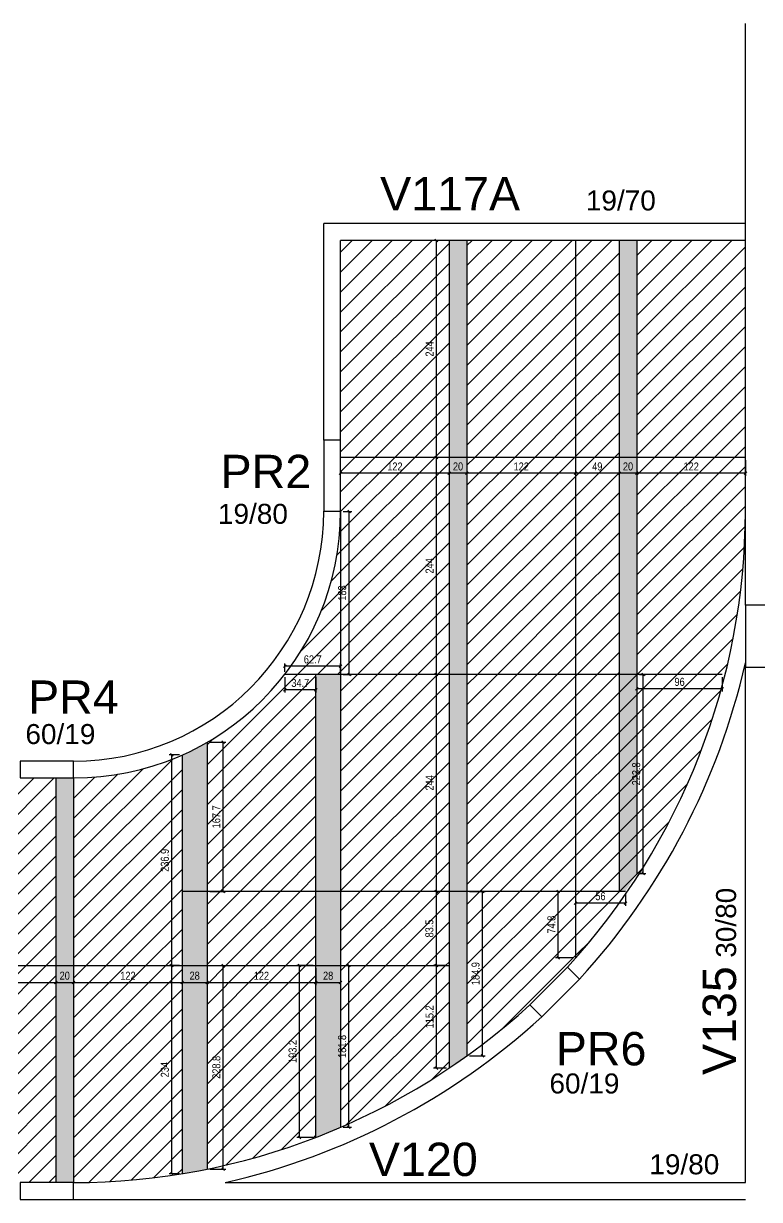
# Model space of a CAD drawing. Extents: x 1137 to 6709, y 1202 to 4823.
# Drawn here: x 4008 to 4835, y 2471 to 3793 of the extents above; entities that cross this region are included whole.
import ezdxf

# ---------------------------------------------------------------- set-up
doc = ezdxf.new("R2010")
doc.units = 0
for name, color, linetype in [('216', 7, 'Continuous'), ('220', 4, 'Continuous'), ('Painéis', 200, 'Continuous'), ('Pilares', 5, 'Continuous'), ('VIGA', 3, 'Continuous')]:
    doc.layers.add(name, color=color, linetype=linetype)
doc.layers.add('Hachura', color=251, linetype='Continuous', lineweight=9)
doc.layers.add('REAPROVEITAMENTO', color=251, linetype='Continuous', lineweight=9)
doc.styles.add('COTA TECNICA-50', font='techl___.ttf', dxfattribs={"height": 9})
doc.styles.get("Standard").update_dxf_attribs({"font": 'arial.ttf'})
doc.dimstyles.new('COTA PAINEL-50', dxfattribs={"dimtxt": 9, "dimasz": 3, "dimexe": 3, "dimexo": 3, "dimgap": 3, "dimtad": 1, "dimdec": 1, "dimzin": 12, "dimdsep": 46, "dimtxsty": 'COTA TECNICA-50', "dimblk1": 'OBLIQUE', "dimblk2": 'OBLIQUE', "dimsah": 1, "dimcen": 0.9, "dimclrd": 4, "dimclre": 4, "dimclrt": 240, "dimadec": 1, "dimazin": 3, "dimtfac": 1, "dimtdec": 1, "dimtmove": 0, "dimatfit": 3, "dimfxl": 1, "dimtolj": 1, "dimtzin": 12, "dimarcsym": 0})
pattern_1 = [(45, (3784.961, 2889.085), (-11.22532, 11.22532), [])]

# ---------------------------------------------------------------- blocks, each defined once
blk = doc.blocks.new('_Oblique')
at = {"color": 0, "linetype": 'ByBlock', "lineweight": -2}
blk.add_line((-0.5, -0.5), (0.5, 0.5), dxfattribs=at)
blk = doc.blocks.new('*D22')
at = {"color": 4, "lineweight": -2, "transparency": 16777216}
blk.add_line((3922.7, 2714.8), (4044.7, 2714.8), dxfattribs=at)
at = {"layer": 'Defpoints', "color": 0, "transparency": 16777216}
for p in [(3922.7, 2714.8), (4044.7, 2714.8), (4044.7, 2714.8)]:
    blk.add_point(p, dxfattribs=at)
at = {"color": 4, "lineweight": -2, "transparency": 16777216, "xscale": 3, "yscale": 3, "zscale": 3, "rotation": 180}
blk.add_blockref('_Oblique', (3922.7, 2714.8), dxfattribs=at)
at = {"color": 4, "lineweight": -2, "transparency": 16777216, "xscale": 3, "yscale": 3, "zscale": 3}
blk.add_blockref('_Oblique', (4044.7, 2714.8), dxfattribs=at)
at = {"color": 240, "transparency": 16777216, "insert": (3983.7, 2722.4), "char_height": 9, "attachment_point": 5, "style": 'COTA TECNICA-50'}
blk.add_mtext('\\A1;122', dxfattribs=at)
blk = doc.blocks.new('*D23')
at = {"color": 4, "lineweight": -2, "transparency": 16777216}
blk.add_line((4044.7, 2714.8), (4064.7, 2714.8), dxfattribs=at)
at = {"layer": 'Defpoints', "color": 0, "transparency": 16777216}
for p in [(4044.7, 2714.8), (4064.7, 2714.8), (4064.7, 2714.8)]:
    blk.add_point(p, dxfattribs=at)
at = {"color": 4, "lineweight": -2, "transparency": 16777216, "xscale": 3, "yscale": 3, "zscale": 3, "rotation": 180}
blk.add_blockref('_Oblique', (4044.7, 2714.8), dxfattribs=at)
at = {"color": 4, "lineweight": -2, "transparency": 16777216, "xscale": 3, "yscale": 3, "zscale": 3}
blk.add_blockref('_Oblique', (4064.7, 2714.8), dxfattribs=at)
at = {"color": 240, "transparency": 16777216, "insert": (4054.7, 2722.4), "char_height": 9, "attachment_point": 5, "style": 'COTA TECNICA-50'}
blk.add_mtext('\\A1;20', dxfattribs=at)
blk = doc.blocks.new('*D64')
at = {"color": 4, "lineweight": -2, "transparency": 16777216}
for p, q in [((4697.7, 3302.3), (4697.7, 3284.5)), ((4819.7, 3302.3), (4819.7, 3284.5)), ((4819.7, 3287.5), (4697.7, 3287.5))]:
    blk.add_line(p, q, dxfattribs=at)
at = {"layer": 'Defpoints', "color": 0, "transparency": 16777216}
for p in [(4697.7, 3305.3), (4819.7, 3305.3), (4697.7, 3287.5)]:
    blk.add_point(p, dxfattribs=at)
at = {"color": 4, "lineweight": -2, "transparency": 16777216, "xscale": 3, "yscale": 3, "zscale": 3, "rotation": 180}
blk.add_blockref('_Oblique', (4697.7, 3287.5), dxfattribs=at)
at = {"color": 4, "lineweight": -2, "transparency": 16777216, "xscale": 3, "yscale": 3, "zscale": 3}
blk.add_blockref('_Oblique', (4819.7, 3287.5), dxfattribs=at)
at = {"color": 240, "transparency": 16777216, "insert": (4758.7, 3295.1), "char_height": 9, "attachment_point": 5, "style": 'COTA TECNICA-50'}
blk.add_mtext('\\A1;122', dxfattribs=at)
blk = doc.blocks.new('*D65')
at = {"color": 4, "lineweight": -2, "transparency": 16777216}
for p, q in [((4697.7, 3302.3), (4697.7, 3284.5)), ((4697.7, 3287.5), (4677.7, 3287.5))]:
    blk.add_line(p, q, dxfattribs=at)
at = {"layer": 'Defpoints', "color": 0, "transparency": 16777216}
for p in [(4697.7, 3305.3), (4677.7, 3287.5), (4677.7, 3287.5)]:
    blk.add_point(p, dxfattribs=at)
at = {"color": 4, "lineweight": -2, "transparency": 16777216, "xscale": 3, "yscale": 3, "zscale": 3, "rotation": 180}
blk.add_blockref('_Oblique', (4677.7, 3287.5), dxfattribs=at)
at = {"color": 4, "lineweight": -2, "transparency": 16777216, "xscale": 3, "yscale": 3, "zscale": 3}
blk.add_blockref('_Oblique', (4697.7, 3287.5), dxfattribs=at)
at = {"color": 240, "transparency": 16777216, "insert": (4687.7, 3295.1), "char_height": 9, "attachment_point": 5, "style": 'COTA TECNICA-50'}
blk.add_mtext('\\A1;20', dxfattribs=at)
blk = doc.blocks.new('*D66')
at = {"color": 4, "lineweight": -2, "transparency": 16777216}
blk.add_line((4486.7, 3287.5), (4364.7, 3287.5), dxfattribs=at)
at = {"layer": 'Defpoints', "color": 0, "transparency": 16777216}
for p in [(4364.7, 3287.5), (4364.7, 3287.5), (4486.7, 3287.5)]:
    blk.add_point(p, dxfattribs=at)
at = {"color": 4, "lineweight": -2, "transparency": 16777216, "xscale": 3, "yscale": 3, "zscale": 3, "rotation": 180}
blk.add_blockref('_Oblique', (4364.7, 3287.5), dxfattribs=at)
at = {"color": 4, "lineweight": -2, "transparency": 16777216, "xscale": 3, "yscale": 3, "zscale": 3}
blk.add_blockref('_Oblique', (4486.7, 3287.5), dxfattribs=at)
at = {"color": 240, "transparency": 16777216, "insert": (4425.7, 3295.1), "char_height": 9, "attachment_point": 5, "style": 'COTA TECNICA-50'}
blk.add_mtext('\\A1;122', dxfattribs=at)
blk = doc.blocks.new('*D50')
at = {"color": 4, "lineweight": -2, "transparency": 16777216}
for p, q in [((4697.7, 3058.3), (4697.7, 3042.2)), ((4793.7, 3058.3), (4793.7, 3042.2)), ((4793.7, 3045.2), (4697.7, 3045.2))]:
    blk.add_line(p, q, dxfattribs=at)
at = {"layer": 'Defpoints', "color": 0, "transparency": 16777216}
for p in [(4697.7, 3061.3), (4793.7, 3061.3), (4697.7, 3045.2)]:
    blk.add_point(p, dxfattribs=at)
at = {"color": 4, "lineweight": -2, "transparency": 16777216, "xscale": 3, "yscale": 3, "zscale": 3, "rotation": 180}
blk.add_blockref('_Oblique', (4697.7, 3045.2), dxfattribs=at)
at = {"color": 4, "lineweight": -2, "transparency": 16777216, "xscale": 3, "yscale": 3, "zscale": 3}
blk.add_blockref('_Oblique', (4793.7, 3045.2), dxfattribs=at)
at = {"color": 240, "transparency": 16777216, "insert": (4745.7, 3052.8), "char_height": 9, "attachment_point": 5, "style": 'COTA TECNICA-50'}
blk.add_mtext('\\A1;96', dxfattribs=at)
blk = doc.blocks.new('*D61')
at = {"color": 4, "lineweight": -2, "transparency": 16777216}
for p, q in [((4367.7, 3244.3), (4377.2, 3244.3)), ((4374.2, 3061.3), (4374.2, 3244.3)), ((4367.7, 3061.3), (4377.2, 3061.3))]:
    blk.add_line(p, q, dxfattribs=at)
at = {"layer": 'Defpoints', "color": 0, "transparency": 16777216}
for p in [(4364.7, 3244.3), (4374.2, 3244.3), (4364.7, 3061.3)]:
    blk.add_point(p, dxfattribs=at)
at = {"color": 4, "lineweight": -2, "transparency": 16777216, "xscale": 3, "yscale": 3, "zscale": 3}
for p, rotation in [((4374.2, 3244.3), 90), ((4374.2, 3061.3), 270)]:
    blk.add_blockref('_Oblique', p, dxfattribs=dict(at, rotation=rotation))
at = {"color": 240, "transparency": 16777216, "insert": (4366.5, 3152.8), "char_height": 9, "attachment_point": 5, "rotation": 90, "style": 'COTA TECNICA-50'}
blk.add_mtext('\\A1;183', dxfattribs=at)
blk = doc.blocks.new('*D62')
at = {"color": 4, "lineweight": -2, "transparency": 16777216}
for p, q in [((4302, 3064.3), (4302, 3073.5)), ((4364.7, 3070.5), (4302, 3070.5)), ((4364.7, 3064.3), (4364.7, 3073.5))]:
    blk.add_line(p, q, dxfattribs=at)
at = {"layer": 'Defpoints', "color": 0, "transparency": 16777216}
for p in [(4302, 3070.5), (4302, 3061.3), (4364.7, 3061.3)]:
    blk.add_point(p, dxfattribs=at)
at = {"color": 4, "lineweight": -2, "transparency": 16777216, "xscale": 3, "yscale": 3, "zscale": 3, "rotation": 180}
blk.add_blockref('_Oblique', (4302, 3070.5), dxfattribs=at)
at = {"color": 4, "lineweight": -2, "transparency": 16777216, "xscale": 3, "yscale": 3, "zscale": 3}
blk.add_blockref('_Oblique', (4364.7, 3070.5), dxfattribs=at)
at = {"color": 240, "transparency": 16777216, "insert": (4333.4, 3078.1), "char_height": 9, "attachment_point": 5, "style": 'COTA TECNICA-50'}
blk.add_mtext('\\A1;62.7', dxfattribs=at)
blk = doc.blocks.new('*D63')
at = {"color": 4, "lineweight": -2, "transparency": 16777216}
for p, q in [((4302, 3058.3), (4302, 3040.9)), ((4336.7, 3058.3), (4336.7, 3040.9)), ((4336.7, 3043.9), (4302, 3043.9))]:
    blk.add_line(p, q, dxfattribs=at)
at = {"layer": 'Defpoints', "color": 0, "transparency": 16777216}
for p in [(4302, 3061.3), (4336.7, 3061.3), (4302, 3043.9)]:
    blk.add_point(p, dxfattribs=at)
at = {"color": 4, "lineweight": -2, "transparency": 16777216, "xscale": 3, "yscale": 3, "zscale": 3, "rotation": 180}
blk.add_blockref('_Oblique', (4302, 3043.9), dxfattribs=at)
at = {"color": 4, "lineweight": -2, "transparency": 16777216, "xscale": 3, "yscale": 3, "zscale": 3}
blk.add_blockref('_Oblique', (4336.7, 3043.9), dxfattribs=at)
at = {"color": 240, "transparency": 16777216, "insert": (4319.4, 3051.6), "char_height": 9, "attachment_point": 5, "style": 'COTA TECNICA-50'}
blk.add_mtext('\\A1;34.7', dxfattribs=at)
blk = doc.blocks.new('*D44')
at = {"color": 4, "lineweight": -2, "transparency": 16777216}
for p, q in [((4628.7, 3302.3), (4628.7, 3284.5)), ((4677.7, 3302.3), (4677.7, 3284.5)), ((4677.7, 3287.5), (4628.7, 3287.5))]:
    blk.add_line(p, q, dxfattribs=at)
at = {"layer": 'Defpoints', "color": 0, "transparency": 16777216}
for p in [(4628.7, 3305.3), (4677.7, 3305.3), (4628.7, 3287.5)]:
    blk.add_point(p, dxfattribs=at)
at = {"color": 4, "lineweight": -2, "transparency": 16777216, "xscale": 3, "yscale": 3, "zscale": 3, "rotation": 180}
blk.add_blockref('_Oblique', (4628.7, 3287.5), dxfattribs=at)
at = {"color": 4, "lineweight": -2, "transparency": 16777216, "xscale": 3, "yscale": 3, "zscale": 3}
blk.add_blockref('_Oblique', (4677.7, 3287.5), dxfattribs=at)
at = {"color": 240, "transparency": 16777216, "insert": (4653.2, 3295.1), "char_height": 9, "attachment_point": 5, "style": 'COTA TECNICA-50'}
blk.add_mtext('\\A1;49', dxfattribs=at)
blk = doc.blocks.new('*D45')
at = {"color": 4, "lineweight": -2, "transparency": 16777216}
for p, q in [((4506.7, 3302.3), (4506.7, 3284.5)), ((4628.7, 3302.3), (4628.7, 3284.5)), ((4628.7, 3287.5), (4506.7, 3287.5))]:
    blk.add_line(p, q, dxfattribs=at)
at = {"layer": 'Defpoints', "color": 0, "transparency": 16777216}
for p in [(4506.7, 3305.3), (4628.7, 3305.3), (4506.7, 3287.5)]:
    blk.add_point(p, dxfattribs=at)
at = {"color": 4, "lineweight": -2, "transparency": 16777216, "xscale": 3, "yscale": 3, "zscale": 3, "rotation": 180}
blk.add_blockref('_Oblique', (4506.7, 3287.5), dxfattribs=at)
at = {"color": 4, "lineweight": -2, "transparency": 16777216, "xscale": 3, "yscale": 3, "zscale": 3}
blk.add_blockref('_Oblique', (4628.7, 3287.5), dxfattribs=at)
at = {"color": 240, "transparency": 16777216, "insert": (4567.7, 3295.1), "char_height": 9, "attachment_point": 5, "style": 'COTA TECNICA-50'}
blk.add_mtext('\\A1;122', dxfattribs=at)
blk = doc.blocks.new('*D46')
at = {"color": 4, "lineweight": -2, "transparency": 16777216}
for p, q in [((4486.7, 3302.3), (4486.7, 3284.5)), ((4506.7, 3302.3), (4506.7, 3284.5)), ((4506.7, 3287.5), (4486.7, 3287.5))]:
    blk.add_line(p, q, dxfattribs=at)
at = {"layer": 'Defpoints', "color": 0, "transparency": 16777216}
for p in [(4486.7, 3305.3), (4506.7, 3305.3), (4486.7, 3287.5)]:
    blk.add_point(p, dxfattribs=at)
at = {"color": 4, "lineweight": -2, "transparency": 16777216, "xscale": 3, "yscale": 3, "zscale": 3, "rotation": 180}
blk.add_blockref('_Oblique', (4486.7, 3287.5), dxfattribs=at)
at = {"color": 4, "lineweight": -2, "transparency": 16777216, "xscale": 3, "yscale": 3, "zscale": 3}
blk.add_blockref('_Oblique', (4506.7, 3287.5), dxfattribs=at)
at = {"color": 240, "transparency": 16777216, "insert": (4496.7, 3295.1), "char_height": 9, "attachment_point": 5, "style": 'COTA TECNICA-50'}
blk.add_mtext('\\A1;20', dxfattribs=at)
blk = doc.blocks.new('*D47')
at = {"color": 4, "lineweight": -2, "transparency": 16777216}
for p, q in [((4483.7, 2733.8), (4469.3, 2733.8)), ((4472.3, 2618.5), (4472.3, 2733.8)), ((4483.7, 2618.5), (4469.3, 2618.5))]:
    blk.add_line(p, q, dxfattribs=at)
at = {"layer": 'Defpoints', "color": 0, "transparency": 16777216}
for p in [(4472.3, 2733.8), (4486.7, 2733.8), (4486.7, 2618.5)]:
    blk.add_point(p, dxfattribs=at)
at = {"color": 4, "lineweight": -2, "transparency": 16777216, "xscale": 3, "yscale": 3, "zscale": 3}
for p, rotation in [((4472.3, 2733.8), 90), ((4472.3, 2618.5), 270)]:
    blk.add_blockref('_Oblique', p, dxfattribs=dict(at, rotation=rotation))
at = {"color": 240, "transparency": 16777216, "insert": (4464.7, 2676.2), "char_height": 9, "attachment_point": 5, "rotation": 90, "style": 'COTA TECNICA-50'}
blk.add_mtext('\\A1;115.2', dxfattribs=at)
blk = doc.blocks.new('*D56')
at = {"color": 4, "lineweight": -2, "transparency": 16777216}
for p, q in [((4483.7, 2817.3), (4469.3, 2817.3)), ((4472.3, 2733.8), (4472.3, 2817.3)), ((4483.7, 2733.8), (4469.3, 2733.8))]:
    blk.add_line(p, q, dxfattribs=at)
at = {"layer": 'Defpoints', "color": 0, "transparency": 16777216}
for p in [(4472.3, 2817.3), (4486.7, 2817.3), (4486.7, 2733.8)]:
    blk.add_point(p, dxfattribs=at)
at = {"color": 4, "lineweight": -2, "transparency": 16777216, "xscale": 3, "yscale": 3, "zscale": 3}
for p, rotation in [((4472.3, 2817.3), 90), ((4472.3, 2733.8), 270)]:
    blk.add_blockref('_Oblique', p, dxfattribs=dict(at, rotation=rotation))
at = {"color": 240, "transparency": 16777216, "insert": (4464.5, 2775.5), "char_height": 9, "attachment_point": 5, "rotation": 90, "style": 'COTA TECNICA-50'}
blk.add_mtext('\\A1;83.5', dxfattribs=at)
blk = doc.blocks.new('*D57')
at = {"color": 4, "lineweight": -2, "transparency": 16777216}
for p, q in [((4483.7, 3061.3), (4469.3, 3061.3)), ((4472.3, 2817.3), (4472.3, 3061.3)), ((4483.7, 2817.3), (4469.3, 2817.3))]:
    blk.add_line(p, q, dxfattribs=at)
at = {"layer": 'Defpoints', "color": 0, "transparency": 16777216}
for p in [(4472.3, 3061.3), (4486.7, 3061.3), (4486.7, 2817.3)]:
    blk.add_point(p, dxfattribs=at)
at = {"color": 4, "lineweight": -2, "transparency": 16777216, "xscale": 3, "yscale": 3, "zscale": 3}
for p, rotation in [((4472.3, 3061.3), 90), ((4472.3, 2817.3), 270)]:
    blk.add_blockref('_Oblique', p, dxfattribs=dict(at, rotation=rotation))
at = {"color": 240, "transparency": 16777216, "insert": (4464.7, 2939.3), "char_height": 9, "attachment_point": 5, "rotation": 90, "style": 'COTA TECNICA-50'}
blk.add_mtext('\\A1;244', dxfattribs=at)
blk = doc.blocks.new('*D58')
at = {"color": 4, "lineweight": -2, "transparency": 16777216}
for p, q in [((4483.7, 3305.3), (4469.3, 3305.3)), ((4472.3, 3061.3), (4472.3, 3305.3)), ((4483.7, 3061.3), (4469.3, 3061.3))]:
    blk.add_line(p, q, dxfattribs=at)
at = {"layer": 'Defpoints', "color": 0, "transparency": 16777216}
for p in [(4472.3, 3305.3), (4486.7, 3305.3), (4486.7, 3061.3)]:
    blk.add_point(p, dxfattribs=at)
at = {"color": 4, "lineweight": -2, "transparency": 16777216, "xscale": 3, "yscale": 3, "zscale": 3}
for p, rotation in [((4472.3, 3305.3), 90), ((4472.3, 3061.3), 270)]:
    blk.add_blockref('_Oblique', p, dxfattribs=dict(at, rotation=rotation))
at = {"color": 240, "transparency": 16777216, "insert": (4464.7, 3183.3), "char_height": 9, "attachment_point": 5, "rotation": 90, "style": 'COTA TECNICA-50'}
blk.add_mtext('\\A1;244', dxfattribs=at)
blk = doc.blocks.new('*D59')
at = {"color": 4, "lineweight": -2, "transparency": 16777216}
for p, q in [((4483.7, 3549.3), (4469.3, 3549.3)), ((4472.3, 3305.3), (4472.3, 3549.3)), ((4483.7, 3305.3), (4469.3, 3305.3))]:
    blk.add_line(p, q, dxfattribs=at)
at = {"layer": 'Defpoints', "color": 0, "transparency": 16777216}
for p in [(4472.3, 3549.3), (4486.7, 3549.3), (4486.7, 3305.3)]:
    blk.add_point(p, dxfattribs=at)
at = {"color": 4, "lineweight": -2, "transparency": 16777216, "xscale": 3, "yscale": 3, "zscale": 3}
for p, rotation in [((4472.3, 3549.3), 90), ((4472.3, 3305.3), 270)]:
    blk.add_blockref('_Oblique', p, dxfattribs=dict(at, rotation=rotation))
at = {"color": 240, "transparency": 16777216, "insert": (4464.7, 3427.3), "char_height": 9, "attachment_point": 5, "rotation": 90, "style": 'COTA TECNICA-50'}
blk.add_mtext('\\A1;244', dxfattribs=at)
blk = doc.blocks.new('*D60')
at = {"color": 4, "lineweight": -2, "transparency": 16777216}
for p, q in [((4628.7, 2814.3), (4628.7, 2801.2)), ((4684.7, 2804.2), (4628.7, 2804.2)), ((4684.7, 2814.3), (4684.7, 2801.2))]:
    blk.add_line(p, q, dxfattribs=at)
at = {"layer": 'Defpoints', "color": 0, "transparency": 16777216}
for p in [(4628.7, 2817.3), (4684.7, 2817.3), (4628.7, 2804.2)]:
    blk.add_point(p, dxfattribs=at)
at = {"color": 4, "lineweight": -2, "transparency": 16777216, "xscale": 3, "yscale": 3, "zscale": 3, "rotation": 180}
blk.add_blockref('_Oblique', (4628.7, 2804.2), dxfattribs=at)
at = {"color": 4, "lineweight": -2, "transparency": 16777216, "xscale": 3, "yscale": 3, "zscale": 3}
blk.add_blockref('_Oblique', (4684.7, 2804.2), dxfattribs=at)
at = {"color": 240, "transparency": 16777216, "insert": (4656.7, 2811.8), "char_height": 9, "attachment_point": 5, "style": 'COTA TECNICA-50'}
blk.add_mtext('\\A1;56', dxfattribs=at)
blk = doc.blocks.new('*D51')
at = {"color": 4, "lineweight": -2, "transparency": 16777216}
for p, q in [((4625.7, 2817.3), (4606.3, 2817.3)), ((4609.3, 2742.5), (4609.3, 2817.3)), ((4625.7, 2742.5), (4606.3, 2742.5))]:
    blk.add_line(p, q, dxfattribs=at)
at = {"layer": 'Defpoints', "color": 0, "transparency": 16777216}
for p in [(4609.3, 2817.3), (4628.7, 2817.3), (4628.7, 2742.5)]:
    blk.add_point(p, dxfattribs=at)
at = {"color": 4, "lineweight": -2, "transparency": 16777216, "xscale": 3, "yscale": 3, "zscale": 3}
for p, rotation in [((4609.3, 2817.3), 90), ((4609.3, 2742.5), 270)]:
    blk.add_blockref('_Oblique', p, dxfattribs=dict(at, rotation=rotation))
at = {"color": 240, "transparency": 16777216, "insert": (4601.7, 2779.9), "char_height": 9, "attachment_point": 5, "rotation": 90, "style": 'COTA TECNICA-50'}
blk.add_mtext('\\A1;74.8', dxfattribs=at)
blk = doc.blocks.new('*D52')
at = {"color": 4, "lineweight": -2, "transparency": 16777216}
for p, q in [((4700.7, 3061.3), (4707.6, 3061.3)), ((4704.6, 2837.4), (4704.6, 3061.3)), ((4700.7, 2837.4), (4707.6, 2837.4))]:
    blk.add_line(p, q, dxfattribs=at)
at = {"layer": 'Defpoints', "color": 0, "transparency": 16777216}
for p in [(4697.7, 3061.3), (4704.6, 3061.3), (4697.7, 2837.4)]:
    blk.add_point(p, dxfattribs=at)
at = {"color": 4, "lineweight": -2, "transparency": 16777216, "xscale": 3, "yscale": 3, "zscale": 3}
for p, rotation in [((4704.6, 3061.3), 90), ((4704.6, 2837.4), 270)]:
    blk.add_blockref('_Oblique', p, dxfattribs=dict(at, rotation=rotation))
at = {"color": 240, "transparency": 16777216, "insert": (4696.9, 2949.4), "char_height": 9, "attachment_point": 5, "rotation": 90, "style": 'COTA TECNICA-50'}
blk.add_mtext('\\A1;223.8', dxfattribs=at)
blk = doc.blocks.new('*D53')
at = {"color": 4, "lineweight": -2, "transparency": 16777216}
for p, q in [((4509.7, 2817.3), (4527, 2817.3)), ((4524, 2632.4), (4524, 2817.3)), ((4509.7, 2632.4), (4527, 2632.4))]:
    blk.add_line(p, q, dxfattribs=at)
at = {"layer": 'Defpoints', "color": 0, "transparency": 16777216}
for p in [(4506.7, 2817.3), (4524, 2817.3), (4506.7, 2632.4)]:
    blk.add_point(p, dxfattribs=at)
at = {"color": 4, "lineweight": -2, "transparency": 16777216, "xscale": 3, "yscale": 3, "zscale": 3}
for p, rotation in [((4524, 2817.3), 90), ((4524, 2632.4), 270)]:
    blk.add_blockref('_Oblique', p, dxfattribs=dict(at, rotation=rotation))
at = {"color": 240, "transparency": 16777216, "insert": (4516.4, 2724.8), "char_height": 9, "attachment_point": 5, "rotation": 90, "style": 'COTA TECNICA-50'}
blk.add_mtext('\\A1;184.9', dxfattribs=at)
blk = doc.blocks.new('*D54')
at = {"color": 4, "lineweight": -2, "transparency": 16777216}
for p, q in [((4367.7, 2733.8), (4377.1, 2733.8)), ((4374.1, 2552), (4374.1, 2733.8)), ((4367.7, 2552), (4377.1, 2552))]:
    blk.add_line(p, q, dxfattribs=at)
at = {"layer": 'Defpoints', "color": 0, "transparency": 16777216}
for p in [(4364.7, 2733.8), (4374.1, 2733.8), (4364.7, 2552)]:
    blk.add_point(p, dxfattribs=at)
at = {"color": 4, "lineweight": -2, "transparency": 16777216, "xscale": 3, "yscale": 3, "zscale": 3}
for p, rotation in [((4374.1, 2733.8), 90), ((4374.1, 2552), 270)]:
    blk.add_blockref('_Oblique', p, dxfattribs=dict(at, rotation=rotation))
at = {"color": 240, "transparency": 16777216, "insert": (4366.5, 2642.9), "char_height": 9, "attachment_point": 5, "rotation": 90, "style": 'COTA TECNICA-50'}
blk.add_mtext('\\A1;181.8', dxfattribs=at)
blk = doc.blocks.new('*D55')
at = {"color": 4, "lineweight": -2, "transparency": 16777216}
for p, q in [((4333.7, 2733.8), (4315.5, 2733.8)), ((4318.5, 2540.6), (4318.5, 2733.8)), ((4333.7, 2540.6), (4315.5, 2540.6))]:
    blk.add_line(p, q, dxfattribs=at)
at = {"layer": 'Defpoints', "color": 0, "transparency": 16777216}
for p in [(4318.5, 2733.8), (4336.7, 2733.8), (4336.7, 2540.6)]:
    blk.add_point(p, dxfattribs=at)
at = {"color": 4, "lineweight": -2, "transparency": 16777216, "xscale": 3, "yscale": 3, "zscale": 3}
for p, rotation in [((4318.5, 2733.8), 90), ((4318.5, 2540.6), 270)]:
    blk.add_blockref('_Oblique', p, dxfattribs=dict(at, rotation=rotation))
at = {"color": 240, "transparency": 16777216, "insert": (4310.8, 2637.2), "char_height": 9, "attachment_point": 5, "rotation": 90, "style": 'COTA TECNICA-50'}
blk.add_mtext('\\A1;193.2', dxfattribs=at)
blk = doc.blocks.new('*D48')
at = {"color": 4, "lineweight": -2, "transparency": 16777216}
for p, q in [((4217.7, 2733.8), (4235.7, 2733.8)), ((4232.7, 2504.9), (4232.7, 2733.8)), ((4217.7, 2504.9), (4235.7, 2504.9))]:
    blk.add_line(p, q, dxfattribs=at)
at = {"layer": 'Defpoints', "color": 0, "transparency": 16777216}
for p in [(4214.7, 2733.8), (4232.7, 2733.8), (4214.7, 2504.9)]:
    blk.add_point(p, dxfattribs=at)
at = {"color": 4, "lineweight": -2, "transparency": 16777216, "xscale": 3, "yscale": 3, "zscale": 3}
for p, rotation in [((4232.7, 2733.8), 90), ((4232.7, 2504.9), 270)]:
    blk.add_blockref('_Oblique', p, dxfattribs=dict(at, rotation=rotation))
at = {"color": 240, "transparency": 16777216, "insert": (4225.1, 2619.4), "char_height": 9, "attachment_point": 5, "rotation": 90, "style": 'COTA TECNICA-50'}
blk.add_mtext('\\A1;228.8', dxfattribs=at)
blk = doc.blocks.new('*D49')
at = {"color": 4, "lineweight": -2, "transparency": 16777216}
for p, q in [((4183.7, 2733.8), (4171.9, 2733.8)), ((4174.9, 2499.8), (4174.9, 2733.8)), ((4183.7, 2499.8), (4171.9, 2499.8))]:
    blk.add_line(p, q, dxfattribs=at)
at = {"layer": 'Defpoints', "color": 0, "transparency": 16777216}
for p in [(4174.9, 2733.8), (4186.7, 2733.8), (4186.7, 2499.8)]:
    blk.add_point(p, dxfattribs=at)
at = {"color": 4, "lineweight": -2, "transparency": 16777216, "xscale": 3, "yscale": 3, "zscale": 3}
for p, rotation in [((4174.9, 2733.8), 90), ((4174.9, 2499.8), 270)]:
    blk.add_blockref('_Oblique', p, dxfattribs=dict(at, rotation=rotation))
at = {"color": 240, "transparency": 16777216, "insert": (4167.2, 2616.8), "char_height": 9, "attachment_point": 5, "rotation": 90, "style": 'COTA TECNICA-50'}
blk.add_mtext('\\A1;234', dxfattribs=at)
blk = doc.blocks.new('*D67')
at = {"color": 4, "lineweight": -2, "transparency": 16777216}
for p, q in [((4064.7, 2730.8), (4064.7, 2711.8)), ((4186.7, 2730.8), (4186.7, 2711.8)), ((4064.7, 2714.8), (4186.7, 2714.8))]:
    blk.add_line(p, q, dxfattribs=at)
at = {"layer": 'Defpoints', "color": 0, "transparency": 16777216}
for p in [(4064.7, 2733.8), (4186.7, 2733.8), (4186.7, 2714.8)]:
    blk.add_point(p, dxfattribs=at)
at = {"color": 4, "lineweight": -2, "transparency": 16777216, "xscale": 3, "yscale": 3, "zscale": 3, "rotation": 180}
blk.add_blockref('_Oblique', (4064.7, 2714.8), dxfattribs=at)
at = {"color": 4, "lineweight": -2, "transparency": 16777216, "xscale": 3, "yscale": 3, "zscale": 3}
blk.add_blockref('_Oblique', (4186.7, 2714.8), dxfattribs=at)
at = {"color": 240, "transparency": 16777216, "insert": (4125.7, 2722.4), "char_height": 9, "attachment_point": 5, "style": 'COTA TECNICA-50'}
blk.add_mtext('\\A1;122', dxfattribs=at)
blk = doc.blocks.new('*D68')
at = {"color": 4, "lineweight": -2, "transparency": 16777216}
for p, q in [((4186.7, 2730.8), (4186.7, 2711.8)), ((4214.7, 2730.8), (4214.7, 2711.8)), ((4186.7, 2714.8), (4214.7, 2714.8))]:
    blk.add_line(p, q, dxfattribs=at)
at = {"layer": 'Defpoints', "color": 0, "transparency": 16777216}
for p in [(4186.7, 2733.8), (4214.7, 2733.8), (4214.7, 2714.8)]:
    blk.add_point(p, dxfattribs=at)
at = {"color": 4, "lineweight": -2, "transparency": 16777216, "xscale": 3, "yscale": 3, "zscale": 3, "rotation": 180}
blk.add_blockref('_Oblique', (4186.7, 2714.8), dxfattribs=at)
at = {"color": 4, "lineweight": -2, "transparency": 16777216, "xscale": 3, "yscale": 3, "zscale": 3}
blk.add_blockref('_Oblique', (4214.7, 2714.8), dxfattribs=at)
at = {"color": 240, "transparency": 16777216, "insert": (4200.7, 2722.4), "char_height": 9, "attachment_point": 5, "style": 'COTA TECNICA-50'}
blk.add_mtext('\\A1;28', dxfattribs=at)
blk = doc.blocks.new('*D69')
at = {"color": 4, "lineweight": -2, "transparency": 16777216}
for p, q in [((4214.7, 2730.8), (4214.7, 2711.8)), ((4336.7, 2730.8), (4336.7, 2711.8)), ((4214.7, 2714.8), (4336.7, 2714.8))]:
    blk.add_line(p, q, dxfattribs=at)
at = {"layer": 'Defpoints', "color": 0, "transparency": 16777216}
for p in [(4214.7, 2733.8), (4336.7, 2733.8), (4336.7, 2714.8)]:
    blk.add_point(p, dxfattribs=at)
at = {"color": 4, "lineweight": -2, "transparency": 16777216, "xscale": 3, "yscale": 3, "zscale": 3, "rotation": 180}
blk.add_blockref('_Oblique', (4214.7, 2714.8), dxfattribs=at)
at = {"color": 4, "lineweight": -2, "transparency": 16777216, "xscale": 3, "yscale": 3, "zscale": 3}
blk.add_blockref('_Oblique', (4336.7, 2714.8), dxfattribs=at)
at = {"color": 240, "transparency": 16777216, "insert": (4275.7, 2722.4), "char_height": 9, "attachment_point": 5, "style": 'COTA TECNICA-50'}
blk.add_mtext('\\A1;122', dxfattribs=at)
blk = doc.blocks.new('*D70')
at = {"color": 4, "lineweight": -2, "transparency": 16777216}
for p, q in [((4336.7, 2730.8), (4336.7, 2711.8)), ((4364.7, 2730.8), (4364.7, 2711.8)), ((4336.7, 2714.8), (4364.7, 2714.8))]:
    blk.add_line(p, q, dxfattribs=at)
at = {"layer": 'Defpoints', "color": 0, "transparency": 16777216}
for p in [(4336.7, 2733.8), (4364.7, 2733.8), (4364.7, 2714.8)]:
    blk.add_point(p, dxfattribs=at)
at = {"color": 4, "lineweight": -2, "transparency": 16777216, "xscale": 3, "yscale": 3, "zscale": 3, "rotation": 180}
blk.add_blockref('_Oblique', (4336.7, 2714.8), dxfattribs=at)
at = {"color": 4, "lineweight": -2, "transparency": 16777216, "xscale": 3, "yscale": 3, "zscale": 3}
blk.add_blockref('_Oblique', (4364.7, 2714.8), dxfattribs=at)
at = {"color": 240, "transparency": 16777216, "insert": (4350.7, 2722.4), "char_height": 9, "attachment_point": 5, "style": 'COTA TECNICA-50'}
blk.add_mtext('\\A1;28', dxfattribs=at)
blk = doc.blocks.new('*D71')
at = {"color": 4, "lineweight": -2, "transparency": 16777216}
for p, q in [((4217.7, 2985), (4235.7, 2985)), ((4232.7, 2817.3), (4232.7, 2985)), ((4217.7, 2817.3), (4235.7, 2817.3))]:
    blk.add_line(p, q, dxfattribs=at)
at = {"layer": 'Defpoints', "color": 0, "transparency": 16777216}
for p in [(4214.7, 2985), (4232.7, 2985), (4214.7, 2817.3)]:
    blk.add_point(p, dxfattribs=at)
at = {"color": 4, "lineweight": -2, "transparency": 16777216, "xscale": 3, "yscale": 3, "zscale": 3}
for p, rotation in [((4232.7, 2985), 90), ((4232.7, 2817.3), 270)]:
    blk.add_blockref('_Oblique', p, dxfattribs=dict(at, rotation=rotation))
at = {"color": 240, "transparency": 16777216, "insert": (4225.1, 2901.1), "char_height": 9, "attachment_point": 5, "rotation": 90, "style": 'COTA TECNICA-50'}
blk.add_mtext('\\A1;167.7', dxfattribs=at)
blk = doc.blocks.new('*D72')
at = {"color": 4, "lineweight": -2, "transparency": 16777216}
for p, q in [((4183.7, 2970.7), (4171.9, 2970.7)), ((4174.9, 2733.8), (4174.9, 2970.7)), ((4183.7, 2733.8), (4171.9, 2733.8))]:
    blk.add_line(p, q, dxfattribs=at)
at = {"layer": 'Defpoints', "color": 0, "transparency": 16777216}
for p in [(4174.9, 2970.7), (4186.7, 2970.7), (4186.7, 2733.8)]:
    blk.add_point(p, dxfattribs=at)
at = {"color": 4, "lineweight": -2, "transparency": 16777216, "xscale": 3, "yscale": 3, "zscale": 3}
for p, rotation in [((4174.9, 2970.7), 90), ((4174.9, 2733.8), 270)]:
    blk.add_blockref('_Oblique', p, dxfattribs=dict(at, rotation=rotation))
at = {"color": 240, "transparency": 16777216, "insert": (4167.2, 2852.2), "char_height": 9, "attachment_point": 5, "rotation": 90, "style": 'COTA TECNICA-50'}
blk.add_mtext('\\A1;236.9', dxfattribs=at)

msp = doc.modelspace()

# ---------------------------------------------------------------- hatches: boundary and pattern name
at = {"layer": 'Hachura', "linetype": 'ByBlock'}
h = msp.add_hatch(color=256, dxfattribs=at)
h.dxf.hatch_style = 1
h.paths.add_polyline_path([(4697.69, 3305.27), (4677.69, 3305.27), (4677.69, 3549.27), (4697.69, 3549.27)])
h.paths.add_polyline_path([(4677.69, 3305.27), (4697.69, 3305.27), (4697.69, 3061.27), (4677.69, 3061.27)])
h.paths.add_polyline_path([(4677.69, 3061.27), (4697.69, 3061.27), (4697.69, 2837.45, -0.0073979), (4684.73, 2817.27), (4677.69, 2817.27)])
h.paths.add_polyline_path([(4506.69, 2632.42, -0.0080182), (4486.69, 2618.53), (4486.69, 2817.27), (4506.69, 2817.27)])
h.paths.add_polyline_path([(4506.69, 2817.27), (4486.69, 2817.27), (4486.69, 3061.27), (4506.69, 3061.27)])
h.paths.add_polyline_path([(4486.69, 3305.27), (4506.69, 3305.27), (4506.69, 3061.27), (4486.69, 3061.27)])
h.paths.add_polyline_path([(4486.69, 3549.27), (4506.69, 3549.27), (4506.69, 3305.27), (4486.69, 3305.27)])
h.paths.add_polyline_path([(4336.69, 3061.27), (4364.69, 3061.27), (4364.69, 2817.27), (4336.69, 2817.27)])
h.paths.add_polyline_path([(4364.69, 2733.77), (4336.69, 2733.77), (4336.69, 2817.27), (4364.69, 2817.27)])
h.paths.add_polyline_path([(4336.69, 2733.77), (4364.69, 2733.77), (4364.69, 2551.99, -0.0099598), (4336.69, 2540.55)])
h.paths.add_polyline_path([(4186.69, 2733.77), (4214.69, 2733.77), (4214.69, 2504.93, -0.0093742), (4186.69, 2499.79)])
h.paths.add_polyline_path([(4214.69, 2733.77), (4186.69, 2733.77), (4186.69, 2817.27), (4214.69, 2817.27)])
h.paths.add_polyline_path([(4214.69, 2817.27), (4186.69, 2817.27), (4186.69, 2970.7, 0.026205), (4214.69, 2984.97)])
h = msp.add_hatch(color=256, dxfattribs=at)
h.dxf.hatch_style = 1
h.paths.add_polyline_path([(4064.69, 2944.77), (4044.69, 2944.77), (4044.69, 2733.77), (4064.69, 2733.77)])
h.paths.add_polyline_path([(4044.69, 2489.77), (4064.69, 2489.77), (4064.69, 2733.77), (4044.69, 2733.77)])
at = {"layer": 'REAPROVEITAMENTO', "linetype": 'ByBlock'}
h = msp.add_hatch(dxfattribs=at)
h.set_pattern_fill('ANSI31', color=256, scale=5, style=2)
h.set_pattern_definition(pattern_1)
h.paths.add_polyline_path([(4486.69, 3549.29), (4364.69, 3549.29), (4364.69, 3324.79), (4364.69, 3305.27), (4486.69, 3305.27)])
h = msp.add_hatch(dxfattribs=at)
h.set_pattern_fill('ANSI31', color=256, scale=5, style=2)
h.set_pattern_definition(pattern_1)
h.paths.add_polyline_path([(4628.69, 3549.29), (4506.69, 3549.29), (4506.69, 3305.27), (4628.69, 3305.27)])
h = msp.add_hatch(dxfattribs=at)
h.set_pattern_fill('ANSI31', color=256, scale=5, style=2)
h.set_pattern_definition(pattern_1)
h.paths.add_polyline_path([(4677.69, 3549.29), (4628.69, 3549.29), (4628.69, 3305.27), (4677.69, 3305.27)])
h = msp.add_hatch(dxfattribs=at)
h.set_pattern_fill('ANSI31', color=256, scale=5, style=2)
h.set_pattern_definition(pattern_1)
h.paths.add_polyline_path([(4819.69, 3549.29), (4697.69, 3549.29), (4697.69, 3305.27), (4819.69, 3305.27)])
h = msp.add_hatch(dxfattribs=at)
h.set_pattern_fill('ANSI31', color=256, scale=5, style=2)
h.set_pattern_definition(pattern_1)
h.paths.add_polyline_path([(4486.69, 3305.27), (4364.69, 3305.27), (4364.69, 3244.79), (4364.69, 3061.27), (4486.69, 3061.27)])
h = msp.add_hatch(dxfattribs=at)
h.set_pattern_fill('ANSI31', color=256, scale=5, style=2)
h.set_pattern_definition(pattern_1)
h.paths.add_polyline_path([(4628.69, 3305.27), (4506.69, 3305.27), (4506.69, 3061.27), (4628.69, 3061.27)])
h = msp.add_hatch(dxfattribs=at)
h.set_pattern_fill('ANSI31', color=256, scale=5, style=2)
h.set_pattern_definition(pattern_1)
h.paths.add_polyline_path([(4677.69, 3305.27), (4628.69, 3305.27), (4628.69, 3061.27), (4677.69, 3061.27)], flags=17)
h = msp.add_hatch(dxfattribs=at)
h.set_pattern_fill('ANSI31', color=256, scale=5, style=2)
h.set_pattern_definition(pattern_1)
h.paths.add_polyline_path([(4819.69, 3244.79), (4819.69, 3305.27), (4697.69, 3305.27), (4697.69, 3061.27), (4677.69, 3061.27), (4677.69, 2817.27), (4628.69, 2817.27), (4628.69, 2742.05, 0.1825169)])
h = msp.add_hatch(dxfattribs=at)
h.set_pattern_fill('ANSI31', color=256, scale=5, style=2)
h.set_pattern_definition(pattern_1)
h.paths.add_polyline_path([(4364.69, 3244.79, -0.1660642), (4302, 3061.27), (4336.69, 3061.27), (4364.69, 3061.27)])
h = msp.add_hatch(dxfattribs=at)
h.set_pattern_fill('ANSI31', color=256, scale=5, style=2)
h.set_pattern_definition(pattern_1)
h.paths.add_polyline_path([(4336.69, 3061.27), (4302, 3061.27, -0.0975445), (4214.69, 2984.99), (4214.69, 2817.27), (4336.69, 2817.27)])
h = msp.add_hatch(dxfattribs=at)
h.set_pattern_fill('ANSI31', color=256, scale=5, style=2)
h.set_pattern_definition(pattern_1)
h.paths.add_polyline_path([(4486.69, 3061.27), (4364.69, 3061.27), (4364.69, 2817.27), (4486.69, 2817.27)])
h = msp.add_hatch(dxfattribs=at)
h.set_pattern_fill('ANSI31', color=256, scale=5, style=2)
h.set_pattern_definition(pattern_1)
h.paths.add_polyline_path([(4628.69, 3061.27), (4506.69, 3061.27), (4506.69, 2817.27), (4628.69, 2817.27)])
h = msp.add_hatch(dxfattribs=at)
h.set_pattern_fill('ANSI31', color=256, scale=5, style=2)
h.set_pattern_definition(pattern_1)
h.paths.add_polyline_path([(4677.69, 3061.27), (4628.69, 3061.27), (4628.69, 2817.27), (4677.69, 2817.27)], flags=17)
h = msp.add_hatch(dxfattribs=at)
h.set_pattern_fill('ANSI31', color=256, scale=5, style=2)
h.set_pattern_definition(pattern_1)
h.paths.add_polyline_path([(4186.69, 2970.72, -0.1050849), (4064.69, 2944.79), (4064.69, 2733.77), (4186.69, 2733.77)])
h = msp.add_hatch(dxfattribs=at)
h.set_pattern_fill('ANSI31', color=256, scale=5, style=2)
h.set_pattern_definition(pattern_1)
h.paths.add_polyline_path([(4044.69, 2944.79), (4004.69, 2944.79), (3922.69, 2944.79), (3922.69, 2733.77), (4044.69, 2733.77)])
h = msp.add_hatch(dxfattribs=at)
h.set_pattern_fill('ANSI31', color=256, scale=5, style=2)
h.set_pattern_definition(pattern_1)
h.paths.add_polyline_path([(4336.69, 2817.27), (4214.69, 2817.27), (4214.69, 2733.77), (4336.69, 2733.77)])
h = msp.add_hatch(dxfattribs=at)
h.set_pattern_fill('ANSI31', color=256, scale=5, style=2)
h.set_pattern_definition(pattern_1)
h.paths.add_polyline_path([(4486.69, 2817.27), (4364.69, 2817.27), (4364.69, 2733.77), (4486.69, 2733.77)])
h = msp.add_hatch(dxfattribs=at)
h.set_pattern_fill('ANSI31', color=256, scale=5, style=2)
h.set_pattern_definition(pattern_1)
h.paths.add_polyline_path([(4628.69, 2817.27), (4506.69, 2817.27), (4506.69, 2632.28, 0.0300068), (4577.34, 2689.72), (4619.76, 2732.14, 0.0043797), (4628.69, 2742.05)])
h = msp.add_hatch(dxfattribs=at)
h.set_pattern_fill('ANSI31', color=256, scale=5, style=2)
h.set_pattern_definition(pattern_1)
h.paths.add_polyline_path([(4044.69, 2733.77), (3922.69, 2733.77), (3922.69, 2489.79), (4004.69, 2489.79), (4044.69, 2489.79)])
h = msp.add_hatch(dxfattribs=at)
h.set_pattern_fill('ANSI31', color=256, scale=5, style=2)
h.set_pattern_definition(pattern_1)
h.paths.add_polyline_path([(4186.69, 2733.77), (4064.69, 2733.77), (4064.69, 2489.79, 0.0403684), (4186.69, 2499.79)])
h = msp.add_hatch(dxfattribs=at)
h.set_pattern_fill('ANSI31', color=256, scale=5, style=2)
h.set_pattern_definition(pattern_1)
h.paths.add_polyline_path([(4336.69, 2733.77), (4214.69, 2733.77), (4214.69, 2504.92, 0.0419143), (4336.69, 2540.49)])
h = msp.add_hatch(dxfattribs=at)
h.set_pattern_fill('ANSI31', color=256, scale=5, style=2)
h.set_pattern_definition(pattern_1)
h.paths.add_polyline_path([(4486.69, 2733.77), (4364.69, 2733.77), (4364.69, 2551.92, 0.045841), (4486.69, 2618.4)])

# ---------------------------------------------------------------- linework, layer by layer
at = {"layer": 'Painéis', "linetype": 'ByBlock'}
for p, q in [((4486.69, 3549.27), (4486.69, 2618.53)), ((4506.69, 3549.27), (4506.69, 2632.42)), ((4628.69, 3549.27), (4628.69, 2742.49)), ((4677.69, 3549.27), (4677.69, 2817.27)), ((4697.69, 3549.27), (4697.69, 2837.45)), ((4819.69, 3305.27), (4364.69, 3305.27)), ((4364.69, 3245.27), (4364.69, 2551.99)), ((4793.65, 3061.27), (4302.02, 3061.27)), ((4336.69, 3061.27), (4336.69, 2540.55)), ((4214.69, 2984.97), (4214.69, 2504.93)), ((4186.69, 2970.7), (4186.69, 2499.79)), ((4044.69, 2944.77), (4044.69, 2489.77)), ((4064.69, 2944.77), (4064.69, 2489.77)), ((4684.73, 2817.27), (4186.69, 2817.27)), ((3132.69, 2733.77), (4486.69, 2733.77))]:
    msp.add_line(p, q, dxfattribs=at)
at = {"layer": 'Pilares'}
for points in [[(4345.69, 3244.79), (4364.69, 3244.79), (4364.69, 3324.79), (4345.69, 3324.79), (4345.69, 3244.79)], [(4819.69, 3069.29), (4859.69, 3069.29), (4859.69, 3139.29), (4819.69, 3139.29), (4819.69, 3069.29)], [(4004.69, 2944.79), (4064.69, 2944.79), (4064.69, 2963.79), (4004.69, 2963.79), (4004.69, 2944.79)], [(4633.2, 2718.71), (4590.77, 2676.28), (4577.34, 2689.72), (4619.76, 2732.14), (4633.2, 2718.71)], [(4004.69, 2470.79), (4064.69, 2470.79), (4064.69, 2489.79), (4004.69, 2489.79), (4004.69, 2470.79)]]:
    msp.add_lwpolyline(points, dxfattribs=at)
at = {"layer": 'VIGA'}
for p, q in [((4819.69, 3139.29), (4819.69, 3793.23)), ((4819.69, 3568.29), (4345.69, 3568.29)), ((4345.69, 3324.79), (4345.69, 3568.29)), ((4819.69, 3549.29), (4364.69, 3549.29)), ((4364.69, 3324.79), (4364.69, 3549.29)), ((4819.69, 2489.77), (4819.69, 3069.29)), ((4235.13, 2489.79), (4819.69, 2489.77)), ((4064.69, 2470.79), (4819.69, 2470.79))]:
    msp.add_line(p, q, dxfattribs=at)
for centre, radius, start, end in [((4064.69, 3244.79), 281, 270, 0), ((4064.69, 3244.79), 300, 270, 0), ((4058.5, 3246.33), 761.19, 317.50645, 359.88456), ((4056.22, 3247.97), 782.96, 317.46996, 347.18843), ((4063.88, 3249.1), 759.31, 270.06053, 312.54847), ((4060.59, 3255.02), 784.88, 282.84878, 312.49284)]:
    msp.add_arc(centre, radius, start, end, dxfattribs=at)

# ---------------------------------------------------------------- texts
at = {"layer": '216'}
for s, p in [('19/70', (4640.31, 3582.99)), ('19/80', (4226.86, 3230.58)), ('60/19', (4010.51, 2982.95)), ('60/19', (4599.45, 2590.01)), ('19/80', (4711.67, 2499.1))]:
    msp.add_text(s, height=22.5, dxfattribs=at).set_placement(p)
msp.add_text('30/80', height=22.5, rotation=90, dxfattribs=at).set_placement((4809.13, 2742.69))
at = {"layer": '220'}
for s, p in [('V117A', (4409.15, 3582.99)), ('PR2', (4229.82, 3270.73)), ('PR4', (4013.47, 3016.94)), ('PR6', (4606.49, 2621.6)), ('V120', (4396.53, 2497.21))]:
    msp.add_text(s, height=37.5, dxfattribs=at).set_placement(p)
msp.add_text('V135', height=37.5, rotation=90, dxfattribs=at).set_placement((4809.13, 2610.81))

# ---------------------------------------------------------------- dimensions: what is measured, and where the dimension line sits
for base, p1, p2, angle, picture, middle in [((4472.25, 3549.27), (4486.69, 3305.27), (4486.69, 3549.27), 90, '*D59', (4464.69, 3427.27)), ((4472.25, 3305.27), (4486.69, 3061.27), (4486.69, 3305.27), 90, '*D58', (4464.69, 3183.27)), ((4364.69, 3287.51), (4486.69, 3287.51), (4364.69, 3287.51), 180, '*D66', (4425.69, 3295.06)), ((4486.69, 3287.51), (4506.69, 3305.27), (4486.69, 3305.27), 180, '*D46', (4496.69, 3295.1)), ((4506.69, 3287.51), (4628.69, 3305.27), (4506.69, 3305.27), 180, '*D45', (4567.69, 3295.06)), ((4677.69, 3287.51), (4697.69, 3305.27), (4677.69, 3287.51), 180, '*D65', (4687.69, 3295.1)), ((4472.25, 3061.27), (4486.69, 2817.27), (4486.69, 3061.27), 90, '*D57', (4464.69, 2939.27)), ((4472.25, 2817.27), (4486.69, 2733.77), (4486.69, 2817.27), 90, '*D56', (4464.54, 2775.52))]:
    dim = msp.add_linear_dim(base=base, p1=p1, p2=p2, angle=angle, dimstyle='COTA PAINEL-50', override={"dimtmove": 1})
    dim.commit()
    dim.dimension.update_dxf_attribs({"geometry": picture, "text_midpoint": middle})
for base, p1, p2, angle, picture, middle in [((4628.69, 3287.51), (4677.69, 3305.27), (4628.69, 3305.27), 180, '*D44', (4653.19, 3295.1)), ((4697.69, 3287.51), (4819.69, 3305.27), (4697.69, 3305.27), 180, '*D64', (4758.69, 3295.06)), ((4374.23, 3244.28), (4364.69, 3061.27), (4364.69, 3244.28), 90, '*D61', (4366.51, 3152.77)), ((4302.02, 3070.47), (4364.69, 3061.27), (4302.02, 3061.27), 180, '*D62', (4333.35, 3078.06)), ((4302.02, 3043.87), (4336.69, 3061.27), (4302.02, 3061.27), 180, '*D63', (4319.35, 3051.57)), ((4704.59, 3061.27), (4697.69, 2837.45), (4697.69, 3061.27), 90, '*D52', (4696.87, 2949.36)), ((4697.69, 3045.23), (4793.65, 3061.27), (4697.69, 3061.27), 180, '*D50', (4745.67, 3052.85)), ((4232.71, 2984.97), (4214.69, 2817.27), (4214.69, 2984.97), 90, '*D71', (4225.12, 2901.12)), ((4174.9, 2970.7), (4186.69, 2733.77), (4186.69, 2970.7), 90, '*D72', (4167.18, 2852.24)), ((4524.0419, 2817.2741), (4506.6855, 2632.4239), (4506.6855, 2817.2741), 90, '*D53', (4516.4498, 2724.849)), ((4609.29, 2817.27), (4628.69, 2742.49), (4628.69, 2817.27), 90, '*D51', (4601.7, 2779.88)), ((4628.69, 2804.19), (4684.73, 2817.27), (4628.69, 2817.27), 180, '*D60', (4656.71, 2811.79)), ((4174.9, 2733.77), (4186.69, 2499.79), (4186.69, 2733.77), 90, '*D49', (4167.21, 2616.78)), ((4232.71, 2733.77), (4214.69, 2504.93), (4214.69, 2733.77), 90, '*D48', (4225.12, 2619.35)), ((4318.48, 2733.77), (4336.69, 2540.55), (4336.69, 2733.77), 90, '*D55', (4310.76, 2637.16)), ((4374.09, 2733.77), (4364.69, 2551.99), (4364.69, 2733.77), 90, '*D54', (4366.51, 2642.88)), ((4472.25, 2733.77), (4486.69, 2618.53), (4486.69, 2733.77), 90, '*D47', (4464.66, 2676.15))]:
    dim = msp.add_linear_dim(base=base, p1=p1, p2=p2, angle=angle, dimstyle='COTA PAINEL-50')
    dim.commit()
    dim.dimension.update_dxf_attribs({"geometry": picture, "text_midpoint": middle})
for base, p1, p2, picture, middle in [((4044.69, 2714.83), (3922.69, 2714.83), (4044.69, 2714.83), '*D22', (3983.69, 2722.38)), ((4064.69, 2714.83), (4044.69, 2714.83), (4064.69, 2714.83), '*D23', (4054.69, 2722.42)), ((4214.69, 2714.83), (4186.69, 2733.77), (4214.69, 2733.77), '*D68', (4200.69, 2722.42)), ((4336.69, 2714.83), (4214.69, 2733.77), (4336.69, 2733.77), '*D69', (4275.69, 2722.38)), ((4364.69, 2714.83), (4336.69, 2733.77), (4364.69, 2733.77), '*D70', (4350.69, 2722.42))]:
    dim = msp.add_linear_dim(base=base, p1=p1, p2=p2, dimstyle='COTA PAINEL-50', override={"dimtmove": 1})
    dim.commit()
    dim.dimension.update_dxf_attribs({"geometry": picture, "text_midpoint": middle})
dim = msp.add_linear_dim(base=(4186.69, 2714.83), p1=(4064.69, 2733.77), p2=(4186.69, 2733.77), dimstyle='COTA PAINEL-50')
dim.commit()
dim.dimension.update_dxf_attribs({"geometry": '*D67', "text_midpoint": (4125.69, 2722.38)})

doc.saveas('drawing.dxf')
